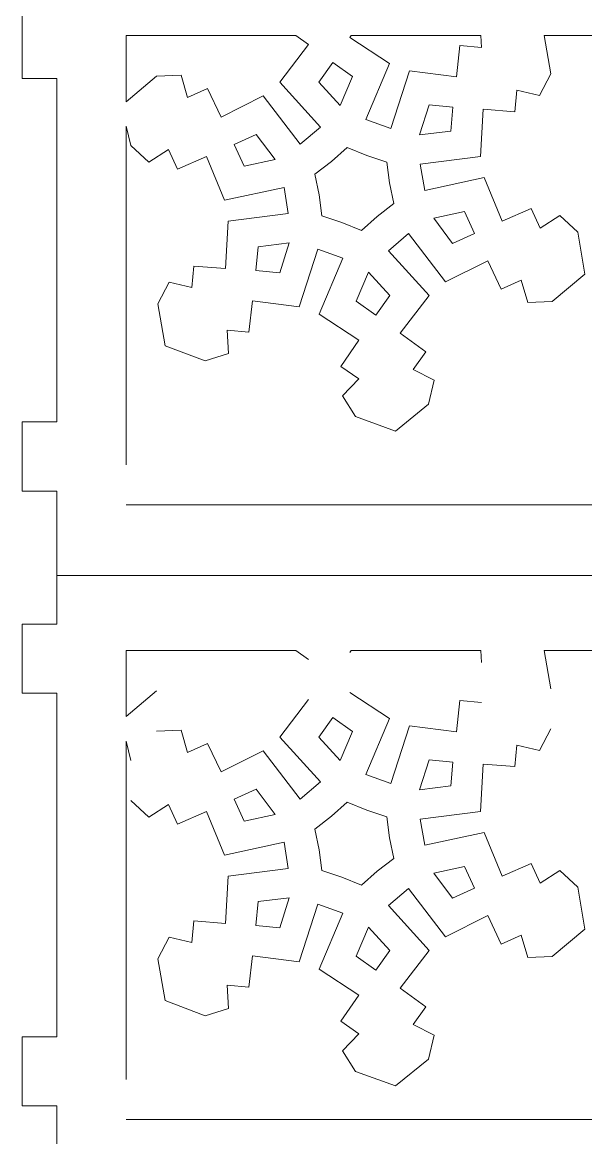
# Model space of a CAD drawing. Header units: centimetres. Extents: x -23 to 23, y -30.7 to 30.7.
# Drawn here: x -0.02 to 9.75, y -19.08 to 0.25 of the extents above; entities that cross this region are included whole.
import ezdxf

# ---------------------------------------------------------------- set-up
doc = ezdxf.new("R2010")
doc.units = ezdxf.units.CM
doc.header["$MEASUREMENT"] = 0
doc.layers.add('layer 1', color=7, linetype='Continuous')

msp = doc.modelspace()

# ---------------------------------------------------------------- linework, layer by layer
at = {"layer": 'layer 1', "color": 1, "lineweight": 9}
for points in [[(-0.01952, 0.47672), (-0.01952, 0.47672), (-0.01952, -0.72317), (-0.01952, -0.72317)], [(1.78033, -1.12728), (1.78033, -1.12728), (1.78033, 0.02076), (1.78033, 0.02076)], [(1.78033, 0.02076), (1.78033, 0.02076), (4.72412, 0.02076), (4.72412, 0.02076)], [(4.72411, 0.02076), (4.72411, 0.02076), (4.93972, -0.1369), (4.93972, -0.1369)], [(5.68198, 0.02076), (5.68198, 0.02076), (5.65779, -0.01447), (5.65779, -0.01447)], [(5.68198, 0.02076), (5.68198, 0.02076), (7.92721, 0.02076), (7.92721, 0.02076)], [(7.92721, 0.02076), (7.92721, 0.02076), (7.93747, -0.18836), (7.93747, -0.18836)], [(9.02391, 0.02076), (9.02391, 0.02076), (14.29071, 0.02076), (14.29071, 0.02076)], [(9.02391, 0.02076), (9.02391, 0.02076), (9.14311, -0.64554), (9.14311, -0.64554)], [(4.93972, -0.1369), (4.93972, -0.1369), (4.44169, -0.78842), (4.44169, -0.78842)], [(5.65779, -0.01446), (5.65779, -0.01446), (6.34359, -0.46411), (6.34359, -0.46411)], [(7.56293, -0.15346), (7.56293, -0.15346), (7.50396, -0.69823), (7.50396, -0.69823)], [(7.93747, -0.18836), (7.93747, -0.18836), (7.56293, -0.15346), (7.56293, -0.15346)], [(5.36267, -0.45053), (5.36267, -0.45053), (5.12234, -0.78967), (5.12234, -0.78967)], [(5.36267, -0.45053), (5.36267, -0.45053), (5.70183, -0.69086), (5.70183, -0.69086)], [(6.34359, -0.46411), (6.34359, -0.46411), (5.93466, -1.43718), (5.93466, -1.43718)], [(-0.01952, -0.72317), (-0.01952, -0.72317), (0.58044, -0.72317), (0.58044, -0.72317)], [(0.58044, -6.67465), (0.58044, -6.67465), (0.58044, -0.72317), (0.58044, -0.72317)], [(1.78033, -1.12728), (1.78033, -1.12728), (2.30628, -0.68373), (2.30628, -0.68373)], [(2.30628, -0.68373), (2.30628, -0.68373), (2.73123, -0.66847), (2.73123, -0.66847)], [(2.73123, -0.66845), (2.73123, -0.66845), (2.84651, -1.05646), (2.84651, -1.05646)], [(5.70183, -0.69088), (5.70183, -0.69088), (5.48929, -1.193), (5.48929, -1.193)], [(6.6907, -0.59268), (6.6907, -0.59268), (6.36868, -1.59252), (6.36868, -1.59252)], [(7.50395, -0.69823), (7.50395, -0.69823), (6.6907, -0.59269), (6.6907, -0.59269)], [(9.14313, -0.64554), (9.14313, -0.64554), (8.94387, -1.02119), (8.94387, -1.02119)], [(2.8465, -1.05646), (2.8465, -1.05646), (3.18831, -0.89942), (3.18831, -0.89942)], [(3.18831, -0.8994), (3.18831, -0.8994), (3.42448, -1.39385), (3.42448, -1.39385)], [(4.44169, -0.78842), (4.44169, -0.78842), (5.14657, -1.56721), (5.14657, -1.56721)], [(5.12234, -0.78967), (5.12234, -0.78967), (5.48929, -1.19299), (5.48929, -1.19299)], [(8.5502, -0.92702), (8.5502, -0.92702), (8.51531, -1.30156), (8.51531, -1.30156)], [(8.94387, -1.02119), (8.94387, -1.02119), (8.55021, -0.92702), (8.55021, -0.92702)], [(3.42448, -1.39385), (3.42448, -1.39385), (4.15679, -1.02475), (4.15679, -1.02475)], [(4.15681, -1.02477), (4.15681, -1.02477), (4.79504, -1.86544), (4.79504, -1.86544)], [(7.02994, -1.18276), (7.02994, -1.18276), (6.86413, -1.7022), (6.86413, -1.7022)], [(7.44382, -1.22133), (7.44382, -1.22133), (7.02994, -1.18276), (7.02994, -1.18276)], [(7.44382, -1.22133), (7.44382, -1.22133), (7.40526, -1.63521), (7.40526, -1.63521)], [(7.96903, -1.25887), (7.96903, -1.25887), (7.92252, -2.07762), (7.92252, -2.07762)], [(8.51531, -1.30156), (8.51531, -1.30156), (7.96902, -1.25887), (7.96902, -1.25887)], [(5.93466, -1.43718), (5.93466, -1.43718), (6.36868, -1.59252), (6.36868, -1.59252)], [(1.78033, -1.55238), (1.78033, -1.55238), (1.86048, -1.88736), (1.86048, -1.88736)], [(1.78033, -7.41858), (1.78033, -7.41858), (1.78033, -1.55238), (1.78033, -1.55238)], [(3.65458, -1.86746), (3.65458, -1.86746), (4.03229, -1.69392), (4.03229, -1.69392)], [(4.03229, -1.69392), (4.03229, -1.69392), (4.36088, -2.12906), (4.36088, -2.12906)], [(4.79502, -1.86542), (4.79502, -1.86542), (5.14657, -1.56721), (5.14657, -1.56721)], [(7.40526, -1.63521), (7.40526, -1.63521), (6.86413, -1.7022), (6.86413, -1.7022)], [(1.86048, -1.88735), (1.86048, -1.88735), (2.17298, -2.17574), (2.17298, -2.17574)], [(3.65458, -1.86746), (3.65458, -1.86746), (3.82812, -2.24517), (3.82812, -2.24517)], [(5.61321, -1.91979), (5.61321, -1.91979), (5.34057, -2.16191), (5.34057, -2.16191)], [(5.61321, -1.91979), (5.61321, -1.91979), (5.95067, -2.05788), (5.95067, -2.05788)], [(2.17298, -2.17574), (2.17298, -2.17574), (2.51317, -1.95644), (2.51317, -1.95644)], [(2.51317, -1.95644), (2.51317, -1.95644), (2.67021, -2.29825), (2.67021, -2.29825)], [(2.67023, -2.29825), (2.67023, -2.29825), (3.17149, -2.07695), (3.17149, -2.07695)], [(3.17149, -2.07693), (3.17149, -2.07693), (3.48671, -2.834), (3.48671, -2.834)], [(6.29667, -2.17292), (6.29667, -2.17292), (5.95067, -2.05788), (5.95067, -2.05788)], [(7.9225, -2.07762), (7.9225, -2.07762), (6.87534, -2.21001), (6.87534, -2.21001)], [(3.82812, -2.24517), (3.82812, -2.24517), (4.36088, -2.12904), (4.36088, -2.12904)], [(5.05226, -2.38512), (5.05226, -2.38512), (5.34057, -2.16191), (5.34057, -2.16191)], [(6.29667, -2.17292), (6.29667, -2.17292), (6.34582, -2.53422), (6.34582, -2.53422)], [(6.87536, -2.21001), (6.87536, -2.21001), (6.95785, -2.66355), (6.95785, -2.66355)], [(5.05226, -2.38512), (5.05226, -2.38512), (5.12562, -2.74228), (5.12562, -2.74228)], [(7.98473, -2.44251), (7.98473, -2.44251), (6.95783, -2.66357), (6.95783, -2.66357)], [(8.29994, -3.19959), (8.29994, -3.19959), (7.98473, -2.44251), (7.98473, -2.44251)], [(3.48671, -2.834), (3.48671, -2.834), (4.51856, -2.61188), (4.51856, -2.61188)], [(4.51856, -2.61188), (4.51856, -2.61188), (4.59105, -3.06713), (4.59105, -3.06713)], [(6.41918, -2.89138), (6.41918, -2.89138), (6.34582, -2.53422), (6.34582, -2.53422)], [(5.17477, -3.10358), (5.17477, -3.10358), (5.12562, -2.74228), (5.12562, -2.74228)], [(6.41918, -2.89138), (6.41918, -2.89138), (6.13086, -3.11459), (6.13086, -3.11459)], [(3.54893, -3.1989), (3.54893, -3.1989), (4.59106, -3.06713), (4.59106, -3.06713)], [(7.64333, -3.03135), (7.64333, -3.03135), (7.11058, -3.14747), (7.11058, -3.14747)], [(7.81687, -3.40905), (7.81687, -3.40905), (7.64333, -3.03135), (7.64333, -3.03135)], [(8.80121, -2.97826), (8.80121, -2.97826), (8.29994, -3.19957), (8.29994, -3.19957)], [(8.95827, -3.32007), (8.95827, -3.32007), (8.80122, -2.97826), (8.80122, -2.97826)], [(3.50242, -4.01765), (3.50242, -4.01765), (3.54893, -3.1989), (3.54893, -3.1989)], [(5.17477, -3.10358), (5.17477, -3.10358), (5.52076, -3.21862), (5.52076, -3.21862)], [(5.85823, -3.35672), (5.85823, -3.35672), (5.52076, -3.21864), (5.52076, -3.21864)], [(5.85823, -3.35672), (5.85823, -3.35672), (6.13086, -3.1146), (6.13086, -3.1146)], [(7.43915, -3.58259), (7.43915, -3.58259), (7.11056, -3.14746), (7.11056, -3.14746)], [(9.29847, -3.10077), (9.29847, -3.10077), (8.95827, -3.32007), (8.95827, -3.32007)], [(9.61096, -3.38915), (9.61096, -3.38915), (9.29847, -3.10076), (9.29847, -3.10076)], [(6.67641, -3.41109), (6.67641, -3.41109), (6.32487, -3.7093), (6.32487, -3.7093)], [(7.31465, -4.25175), (7.31465, -4.25175), (6.67641, -3.41108), (6.67641, -3.41108)], [(7.81687, -3.40905), (7.81687, -3.40905), (7.43916, -3.58259), (7.43916, -3.58259)], [(9.72901, -4.11726), (9.72901, -4.11726), (9.61096, -3.38917), (9.61096, -3.38917)], [(4.02762, -4.05519), (4.02762, -4.05519), (4.06618, -3.64131), (4.06618, -3.64131)], [(4.06619, -3.64131), (4.06619, -3.64131), (4.60732, -3.57431), (4.60732, -3.57431)], [(4.4415, -4.09375), (4.4415, -4.09375), (4.60731, -3.57431), (4.60731, -3.57431)], [(4.78074, -4.68383), (4.78074, -4.68383), (5.10275, -3.68398), (5.10275, -3.68398)], [(5.53677, -3.83934), (5.53677, -3.83934), (5.10275, -3.68399), (5.10275, -3.68399)], [(5.12785, -4.81239), (5.12785, -4.81239), (5.53677, -3.83932), (5.53677, -3.83932)], [(7.02975, -4.48808), (7.02975, -4.48808), (6.32487, -3.70929), (6.32487, -3.70929)], [(2.92124, -4.3495), (2.92124, -4.3495), (2.95613, -3.97496), (2.95613, -3.97496)], [(2.95613, -3.97496), (2.95613, -3.97496), (3.50242, -4.01765), (3.50242, -4.01765)], [(4.02762, -4.05519), (4.02762, -4.05519), (4.4415, -4.09375), (4.4415, -4.09375)], [(8.04696, -3.88267), (8.04696, -3.88267), (7.31465, -4.25177), (7.31465, -4.25177)], [(8.28313, -4.3771), (8.28313, -4.3771), (8.04696, -3.88265), (8.04696, -3.88265)], [(5.76962, -4.58564), (5.76962, -4.58564), (5.98216, -4.08351), (5.98216, -4.08351)], [(6.3491, -4.48683), (6.3491, -4.48683), (5.98216, -4.08351), (5.98216, -4.08351)], [(8.62494, -4.22006), (8.62494, -4.22006), (8.28313, -4.3771), (8.28313, -4.3771)], [(8.74022, -4.60805), (8.74022, -4.60805), (8.62494, -4.22004), (8.62494, -4.22004)], [(9.72901, -4.11726), (9.72901, -4.11726), (9.16516, -4.59279), (9.16516, -4.59279)], [(2.32833, -4.63098), (2.32833, -4.63098), (2.52758, -4.25533), (2.52758, -4.25533)], [(2.52758, -4.25533), (2.52758, -4.25533), (2.92124, -4.3495), (2.92124, -4.3495)], [(2.45822, -5.35706), (2.45822, -5.35706), (2.32833, -4.63098), (2.32833, -4.63098)], [(3.90851, -5.12305), (3.90851, -5.12305), (3.96749, -4.57828), (3.96749, -4.57828)], [(3.96749, -4.57828), (3.96749, -4.57828), (4.78074, -4.68383), (4.78074, -4.68383)], [(6.10877, -4.82598), (6.10877, -4.82598), (5.76962, -4.58565), (5.76962, -4.58565)], [(6.10877, -4.82598), (6.10877, -4.82598), (6.3491, -4.48684), (6.3491, -4.48684)], [(6.53171, -5.13961), (6.53171, -5.13961), (7.02975, -4.4881), (7.02975, -4.4881)], [(9.16516, -4.59279), (9.16516, -4.59279), (8.7402, -4.60805), (8.7402, -4.60805)], [(5.81364, -5.26204), (5.81364, -5.26204), (5.12785, -4.81239), (5.12785, -4.81239)], [(3.53397, -5.08816), (3.53397, -5.08816), (3.90851, -5.12305), (3.90851, -5.12305)], [(3.55379, -5.49243), (3.55379, -5.49243), (3.53397, -5.08816), (3.53397, -5.08816)], [(6.97401, -5.46306), (6.97401, -5.46306), (6.53171, -5.1396), (6.53171, -5.1396)], [(2.45822, -5.35706), (2.45822, -5.35706), (3.1478, -5.61886), (3.1478, -5.61886)], [(5.50354, -5.7138), (5.50354, -5.7138), (5.81366, -5.26204), (5.81366, -5.26204)], [(3.1478, -5.61886), (3.1478, -5.61886), (3.55379, -5.49243), (3.55379, -5.49243)], [(6.75652, -5.76997), (6.75652, -5.76997), (6.97401, -5.46306), (6.97401, -5.46306)], [(5.81046, -5.9313), (5.81046, -5.9313), (5.50354, -5.7138), (5.50354, -5.7138)], [(7.11655, -5.95494), (7.11655, -5.95494), (6.75652, -5.76997), (6.75652, -5.76997)], [(5.53207, -6.22513), (5.53207, -6.22513), (5.81044, -5.9313), (5.81044, -5.9313)], [(7.02304, -6.36977), (7.02304, -6.36977), (7.11655, -5.95494), (7.11655, -5.95494)], [(5.75777, -6.58551), (5.75777, -6.58551), (5.53207, -6.22512), (5.53207, -6.22512)], [(6.45152, -6.83606), (6.45152, -6.83606), (7.02304, -6.36977), (7.02304, -6.36977)], [(-0.01952, -7.87454), (-0.01952, -7.87454), (-0.01952, -6.67465), (-0.01952, -6.67465)], [(-0.01952, -6.67465), (-0.01952, -6.67465), (0.58044, -6.67465), (0.58044, -6.67465)], [(6.45152, -6.83606), (6.45152, -6.83606), (5.75777, -6.58552), (5.75777, -6.58552)], [(-0.01952, -7.87454), (-0.01952, -7.87454), (0.58044, -7.87454), (0.58044, -7.87454)], [(0.58044, -10.18011), (0.58044, -10.18011), (0.58044, -7.87454), (0.58044, -7.87454)], [(1.78033, -8.11201), (1.78033, -8.11201), (10.53908, -8.11201), (10.53908, -8.11201)], [(19.77875, -9.34115), (19.77875, -9.34115), (0.58044, -9.34115), (0.58044, -9.34115)], [(-0.01952, -10.18011), (-0.01952, -10.18011), (-0.01952, -11.38), (-0.01952, -11.38)], [(-0.01952, -10.18011), (-0.01952, -10.18011), (0.58044, -10.18011), (0.58044, -10.18011)], [(1.78033, -11.78412), (1.78033, -11.78412), (1.78033, -10.63607), (1.78033, -10.63607)], [(1.78033, -10.63607), (1.78033, -10.63607), (4.72412, -10.63607), (4.72412, -10.63607)], [(4.72411, -10.63607), (4.72411, -10.63607), (4.93972, -10.79374), (4.93972, -10.79374)], [(5.68198, -10.63607), (5.68198, -10.63607), (5.65779, -10.67131), (5.65779, -10.67131)], [(5.68198, -10.63607), (5.68198, -10.63607), (7.92721, -10.63607), (7.92721, -10.63607)], [(7.92721, -10.63607), (7.92721, -10.63607), (7.93747, -10.8452), (7.93747, -10.8452)], [(9.02391, -10.63607), (9.02391, -10.63607), (14.29071, -10.63607), (14.29071, -10.63607)], [(9.02391, -10.63607), (9.02391, -10.63607), (9.14311, -11.30238), (9.14311, -11.30238)], [(-0.01952, -11.38), (-0.01952, -11.38), (0.58044, -11.38), (0.58044, -11.38)], [(0.58044, -17.33148), (0.58044, -17.33148), (0.58044, -11.38), (0.58044, -11.38)], [(1.78033, -11.78412), (1.78033, -11.78412), (2.30628, -11.34056), (2.30628, -11.34056)], [(5.65779, -11.36475), (5.65779, -11.36475), (6.34359, -11.8144), (6.34359, -11.8144)], [(4.93972, -11.48719), (4.93972, -11.48719), (4.44169, -12.13871), (4.44169, -12.13871)], [(7.56293, -11.50375), (7.56293, -11.50375), (7.50396, -12.04852), (7.50396, -12.04852)], [(7.93747, -11.53865), (7.93747, -11.53865), (7.56293, -11.50375), (7.56293, -11.50375)], [(5.36267, -11.80082), (5.36267, -11.80082), (5.12234, -12.13996), (5.12234, -12.13996)], [(5.36267, -11.80082), (5.36267, -11.80082), (5.70183, -12.04115), (5.70183, -12.04115)], [(6.34359, -11.8144), (6.34359, -11.8144), (5.93466, -12.78746), (5.93466, -12.78746)], [(6.6907, -11.94296), (6.6907, -11.94296), (6.36868, -12.9428), (6.36868, -12.9428)], [(7.50395, -12.0485), (7.50395, -12.0485), (6.6907, -11.94296), (6.6907, -11.94296)], [(2.30628, -12.034), (2.30628, -12.034), (2.73123, -12.01874), (2.73123, -12.01874)], [(2.73123, -12.01874), (2.73123, -12.01874), (2.84651, -12.40675), (2.84651, -12.40675)], [(4.44169, -12.13871), (4.44169, -12.13871), (5.14657, -12.9175), (5.14657, -12.9175)], [(5.12234, -12.13996), (5.12234, -12.13996), (5.48929, -12.54328), (5.48929, -12.54328)], [(5.70183, -12.04115), (5.70183, -12.04115), (5.48929, -12.54328), (5.48929, -12.54328)], [(9.14313, -11.99581), (9.14313, -11.99581), (8.94387, -12.37146), (8.94387, -12.37146)], [(1.78033, -12.20922), (1.78033, -12.20922), (1.86048, -12.5442), (1.86048, -12.5442)], [(1.78033, -18.07543), (1.78033, -18.07543), (1.78033, -12.20922), (1.78033, -12.20922)], [(2.8465, -12.40675), (2.8465, -12.40675), (3.18831, -12.24971), (3.18831, -12.24971)], [(3.18831, -12.24969), (3.18831, -12.24969), (3.42448, -12.74413), (3.42448, -12.74413)], [(8.5502, -12.27731), (8.5502, -12.27731), (8.51531, -12.65184), (8.51531, -12.65184)], [(8.94387, -12.37146), (8.94387, -12.37146), (8.55021, -12.27729), (8.55021, -12.27729)], [(3.42448, -12.74413), (3.42448, -12.74413), (4.15679, -12.37504), (4.15679, -12.37504)], [(4.15681, -12.37504), (4.15681, -12.37504), (4.79504, -13.21571), (4.79504, -13.21571)], [(7.02994, -12.53305), (7.02994, -12.53305), (6.86413, -13.05249), (6.86413, -13.05249)], [(7.44382, -12.57161), (7.44382, -12.57161), (7.02994, -12.53305), (7.02994, -12.53305)], [(7.44382, -12.57161), (7.44382, -12.57161), (7.40526, -12.9855), (7.40526, -12.9855)], [(7.96903, -12.60916), (7.96903, -12.60916), (7.92252, -13.42791), (7.92252, -13.42791)], [(8.51531, -12.65184), (8.51531, -12.65184), (7.96902, -12.60916), (7.96902, -12.60916)], [(4.79502, -13.21571), (4.79502, -13.21571), (5.14657, -12.9175), (5.14657, -12.9175)], [(5.93466, -12.78746), (5.93466, -12.78746), (6.36868, -12.94281), (6.36868, -12.94281)], [(3.65458, -13.21774), (3.65458, -13.21774), (4.03229, -13.0442), (4.03229, -13.0442)], [(4.03229, -13.0442), (4.03229, -13.0442), (4.36088, -13.47933), (4.36088, -13.47933)], [(7.40526, -12.98548), (7.40526, -12.98548), (6.86413, -13.05248), (6.86413, -13.05248)], [(1.86048, -13.23764), (1.86048, -13.23764), (2.17298, -13.52603), (2.17298, -13.52603)], [(2.17298, -13.52603), (2.17298, -13.52603), (2.51317, -13.30673), (2.51317, -13.30673)], [(2.51317, -13.30672), (2.51317, -13.30672), (2.67021, -13.64853), (2.67021, -13.64853)], [(3.65458, -13.21774), (3.65458, -13.21774), (3.82812, -13.59544), (3.82812, -13.59544)], [(5.61321, -13.27008), (5.61321, -13.27008), (5.34057, -13.5122), (5.34057, -13.5122)], [(5.61321, -13.27008), (5.61321, -13.27008), (5.95067, -13.40816), (5.95067, -13.40816)], [(2.67023, -13.64853), (2.67023, -13.64853), (3.17149, -13.42722), (3.17149, -13.42722)], [(3.17149, -13.42722), (3.17149, -13.42722), (3.48671, -14.18429), (3.48671, -14.18429)], [(3.82812, -13.59546), (3.82812, -13.59546), (4.36088, -13.47933), (4.36088, -13.47933)], [(5.05226, -13.7354), (5.05226, -13.7354), (5.34057, -13.5122), (5.34057, -13.5122)], [(6.29667, -13.52321), (6.29667, -13.52321), (5.95067, -13.40816), (5.95067, -13.40816)], [(6.29667, -13.52321), (6.29667, -13.52321), (6.34582, -13.88451), (6.34582, -13.88451)], [(7.9225, -13.42791), (7.9225, -13.42791), (6.87534, -13.5603), (6.87534, -13.5603)], [(6.87536, -13.5603), (6.87536, -13.5603), (6.95785, -14.01384), (6.95785, -14.01384)], [(5.05226, -13.7354), (5.05226, -13.7354), (5.12562, -14.09257), (5.12562, -14.09257)], [(6.41918, -14.24167), (6.41918, -14.24167), (6.34582, -13.88451), (6.34582, -13.88451)], [(7.98473, -13.7928), (7.98473, -13.7928), (6.95783, -14.01386), (6.95783, -14.01386)], [(8.29994, -14.54986), (8.29994, -14.54986), (7.98473, -13.79279), (7.98473, -13.79279)], [(3.48671, -14.18428), (3.48671, -14.18428), (4.51856, -13.96215), (4.51856, -13.96215)], [(4.51856, -13.96217), (4.51856, -13.96217), (4.59105, -14.41742), (4.59105, -14.41742)], [(5.17477, -14.45387), (5.17477, -14.45387), (5.12562, -14.09257), (5.12562, -14.09257)], [(6.41918, -14.24167), (6.41918, -14.24167), (6.13086, -14.46488), (6.13086, -14.46488)], [(3.54893, -14.54918), (3.54893, -14.54918), (4.59106, -14.41742), (4.59106, -14.41742)], [(5.17477, -14.45387), (5.17477, -14.45387), (5.52076, -14.56891), (5.52076, -14.56891)], [(5.85823, -14.70701), (5.85823, -14.70701), (6.13086, -14.46489), (6.13086, -14.46489)], [(7.43915, -14.93288), (7.43915, -14.93288), (7.11056, -14.49775), (7.11056, -14.49775)], [(7.64333, -14.38162), (7.64333, -14.38162), (7.11058, -14.49775), (7.11058, -14.49775)], [(7.81687, -14.75934), (7.81687, -14.75934), (7.64333, -14.38164), (7.64333, -14.38164)], [(8.80121, -14.32855), (8.80121, -14.32855), (8.29994, -14.54986), (8.29994, -14.54986)], [(8.95827, -14.67036), (8.95827, -14.67036), (8.80122, -14.32855), (8.80122, -14.32855)], [(9.29847, -14.45106), (9.29847, -14.45106), (8.95827, -14.67036), (8.95827, -14.67036)], [(9.61096, -14.73944), (9.61096, -14.73944), (9.29847, -14.45104), (9.29847, -14.45104)], [(3.50242, -15.36792), (3.50242, -15.36792), (3.54893, -14.54917), (3.54893, -14.54917)], [(5.85823, -14.70701), (5.85823, -14.70701), (5.52076, -14.56893), (5.52076, -14.56893)], [(6.67641, -14.76136), (6.67641, -14.76136), (6.32487, -15.05958), (6.32487, -15.05958)], [(7.31465, -15.60204), (7.31465, -15.60204), (6.67641, -14.76138), (6.67641, -14.76138)], [(7.81687, -14.75934), (7.81687, -14.75934), (7.43916, -14.93288), (7.43916, -14.93288)], [(9.72901, -15.46755), (9.72901, -15.46755), (9.61096, -14.73946), (9.61096, -14.73946)], [(4.02762, -15.40546), (4.02762, -15.40546), (4.06618, -14.99158), (4.06618, -14.99158)], [(4.06619, -14.99159), (4.06619, -14.99159), (4.60732, -14.9246), (4.60732, -14.9246)], [(4.4415, -15.44402), (4.4415, -15.44402), (4.60731, -14.92458), (4.60731, -14.92458)], [(4.78074, -16.03411), (4.78074, -16.03411), (5.10275, -15.03427), (5.10275, -15.03427)], [(5.53677, -15.18961), (5.53677, -15.18961), (5.10275, -15.03427), (5.10275, -15.03427)], [(7.02975, -15.83837), (7.02975, -15.83837), (6.32487, -15.05958), (6.32487, -15.05958)], [(5.12785, -16.16268), (5.12785, -16.16268), (5.53677, -15.18961), (5.53677, -15.18961)], [(8.04696, -15.23294), (8.04696, -15.23294), (7.31465, -15.60204), (7.31465, -15.60204)], [(8.28313, -15.72739), (8.28313, -15.72739), (8.04696, -15.23294), (8.04696, -15.23294)], [(2.92124, -15.69979), (2.92124, -15.69979), (2.95613, -15.32525), (2.95613, -15.32525)], [(2.95613, -15.32523), (2.95613, -15.32523), (3.50242, -15.36792), (3.50242, -15.36792)], [(4.02762, -15.40546), (4.02762, -15.40546), (4.4415, -15.44402), (4.4415, -15.44402)], [(5.76962, -15.93593), (5.76962, -15.93593), (5.98216, -15.4338), (5.98216, -15.4338)], [(6.3491, -15.83711), (6.3491, -15.83711), (5.98216, -15.4338), (5.98216, -15.4338)], [(2.32833, -15.98126), (2.32833, -15.98126), (2.52758, -15.60561), (2.52758, -15.60561)], [(2.52758, -15.60561), (2.52758, -15.60561), (2.92124, -15.69979), (2.92124, -15.69979)], [(8.62494, -15.57034), (8.62494, -15.57034), (8.28313, -15.72739), (8.28313, -15.72739)], [(8.74022, -15.95834), (8.74022, -15.95834), (8.62494, -15.57033), (8.62494, -15.57033)], [(9.72901, -15.46755), (9.72901, -15.46755), (9.16516, -15.94308), (9.16516, -15.94308)], [(6.10877, -16.17626), (6.10877, -16.17626), (6.3491, -15.83711), (6.3491, -15.83711)], [(6.53171, -16.48988), (6.53171, -16.48988), (7.02975, -15.83837), (7.02975, -15.83837)], [(2.45822, -16.70733), (2.45822, -16.70733), (2.32833, -15.98125), (2.32833, -15.98125)], [(3.90851, -16.47334), (3.90851, -16.47334), (3.96749, -15.92857), (3.96749, -15.92857)], [(3.96749, -15.92857), (3.96749, -15.92857), (4.78074, -16.03411), (4.78074, -16.03411)], [(6.10877, -16.17626), (6.10877, -16.17626), (5.76962, -15.93593), (5.76962, -15.93593)], [(9.16516, -15.94308), (9.16516, -15.94308), (8.7402, -15.95834), (8.7402, -15.95834)], [(5.81364, -16.61233), (5.81364, -16.61233), (5.12785, -16.16268), (5.12785, -16.16268)], [(3.53397, -16.43843), (3.53397, -16.43843), (3.90851, -16.47332), (3.90851, -16.47332)], [(3.55379, -16.84272), (3.55379, -16.84272), (3.53397, -16.43845), (3.53397, -16.43845)], [(5.50354, -17.06409), (5.50354, -17.06409), (5.81366, -16.61233), (5.81366, -16.61233)], [(6.97401, -16.81335), (6.97401, -16.81335), (6.53171, -16.48988), (6.53171, -16.48988)], [(2.45822, -16.70733), (2.45822, -16.70733), (3.1478, -16.96913), (3.1478, -16.96913)], [(6.75652, -17.12026), (6.75652, -17.12026), (6.97401, -16.81335), (6.97401, -16.81335)], [(3.1478, -16.96915), (3.1478, -16.96915), (3.55379, -16.84272), (3.55379, -16.84272)], [(5.81046, -17.28158), (5.81046, -17.28158), (5.50354, -17.06409), (5.50354, -17.06409)], [(7.11655, -17.30523), (7.11655, -17.30523), (6.75652, -17.12026), (6.75652, -17.12026)], [(-0.01952, -18.53139), (-0.01952, -18.53139), (-0.01952, -17.33148), (-0.01952, -17.33148)], [(-0.01952, -17.33148), (-0.01952, -17.33148), (0.58044, -17.33148), (0.58044, -17.33148)], [(5.53207, -17.5754), (5.53207, -17.5754), (5.81044, -17.28157), (5.81044, -17.28157)], [(7.02304, -17.72004), (7.02304, -17.72004), (7.11655, -17.30522), (7.11655, -17.30522)], [(5.75777, -17.9358), (5.75777, -17.9358), (5.53207, -17.5754), (5.53207, -17.5754)], [(6.45152, -18.18634), (6.45152, -18.18634), (7.02304, -17.72004), (7.02304, -17.72004)], [(6.45152, -18.18634), (6.45152, -18.18634), (5.75777, -17.9358), (5.75777, -17.9358)], [(-0.01952, -18.53139), (-0.01952, -18.53139), (0.58044, -18.53139), (0.58044, -18.53139)], [(0.58044, -20.83695), (0.58044, -20.83695), (0.58044, -18.53139), (0.58044, -18.53139)], [(1.78033, -18.76887), (1.78033, -18.76887), (10.53908, -18.76887), (10.53908, -18.76887)]]:
    msp.add_open_spline(points, degree=3, dxfattribs=at)

doc.saveas('drawing.dxf')
